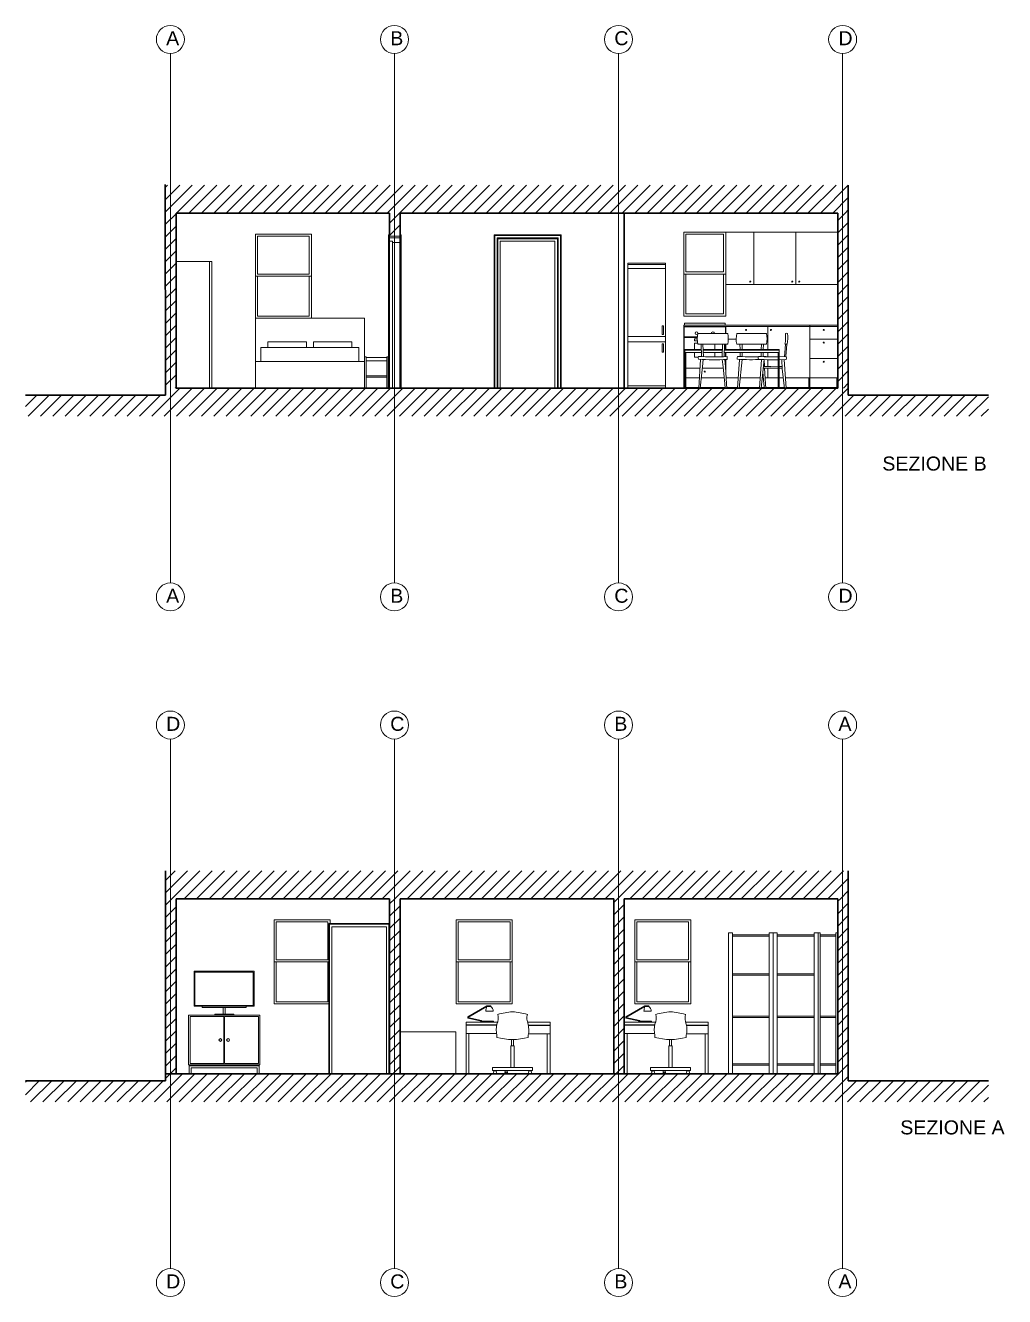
# Model space of a CAD drawing. Header units: metres. Extents: x 60.2 to 106, y 8.7 to 62.9.
# Drawn here: x 91.99 to 105.97, y 33.6 to 51.75 of the extents above; entities that cross this region are included whole.
import ezdxf

# ---------------------------------------------------------------- set-up
doc = ezdxf.new("R2010")
doc.units = ezdxf.units.M
doc.header["$LTSCALE"] = 5
doc.header["$MEASUREMENT"] = 0
for name, color, linetype, lineweight in [('A-ANNO-DIMS', 3, 'Continuous', 9), ('A-ANNO-SCRN', 30, 'Continuous', 9), ('A-ANNO-TEXT', 3, 'Continuous', 18), ('A-ELEV-MBE2', 4, 'Continuous', 20), ('A-FURN', 8, 'Continuous', 18), ('A-SECT-MCUT', 2, 'Continuous', 30)]:
    doc.layers.add(name, color=color, linetype=linetype, lineweight=lineweight)
doc.styles.add('ARIAL', font='arial.ttf')

msp = doc.modelspace()

# ---------------------------------------------------------------- hatches: boundary and pattern name
at = {"layer": 'A-ANNO-SCRN'}
h = msp.add_hatch(dxfattribs=at)
h.set_pattern_fill('ANSI31', color=0)
h.paths.add_polyline_path([(93.986, 49.072), (93.986, 49.472), (103.742, 49.473), (103.742, 49.073)])
h = msp.add_hatch(dxfattribs=at)
h.set_pattern_fill('ANSI31', color=0)
edge = h.paths.add_edge_path()
edge.add_line((94.142, 49.073), (93.986, 49.072))
edge.add_line((93.986, 49.072), (93.992, 46.575))
edge.add_line((94.142, 49.073), (94.142, 46.573))
edge.add_line((93.986, 46.596), (94.136, 46.596))
h = msp.add_hatch(dxfattribs=at)
h.set_pattern_fill('ANSI31', color=0)
edge = h.paths.add_edge_path()
edge.add_line((97.192, 49.073), (97.342, 49.073))
edge.add_line((97.192, 49.073), (97.192, 48.743))
edge.add_line((97.192, 48.743), (97.342, 48.743))
edge.add_line((97.342, 49.073), (97.342, 46.573))
h = msp.add_hatch(dxfattribs=at)
h.set_pattern_fill('ANSI31', color=0)
edge = h.paths.add_edge_path()
edge.add_line((103.592, 49.073), (103.742, 49.073))
edge.add_line((103.592, 49.073), (103.592, 46.573))
edge.add_line((103.742, 49.073), (103.742, 46.574))
h = msp.add_hatch(dxfattribs=at)
h.set_pattern_fill('ANSI31', color=0)
h.set_pattern_definition([(45, (0, -2.9), (-0.08838835, 0.08838835), [])])
h.paths.add_polyline_path([(103.742, 46.473), (103.742, 46.573), (94.142, 46.573), (93.992, 46.473), (91.992, 46.473), (91.992, 46.173), (105.742, 46.173), (105.742, 46.473)])
h = msp.add_hatch(dxfattribs=at)
h.set_pattern_fill('ANSI31', color=0)
edge = h.paths.add_edge_path()
edge.add_line((93.992, 39.682), (103.742, 39.682))
edge.add_line((93.992, 39.282), (93.992, 39.682))
edge.add_line((93.992, 39.282), (103.742, 39.282))
edge.add_line((103.742, 39.282), (103.742, 39.65))
h = msp.add_hatch(dxfattribs=at)
h.set_pattern_fill('ANSI31', color=0)
h.paths.add_polyline_path([(94.142, 39.282), (93.992, 39.282), (93.992, 36.782), (94.142, 36.782)])
h = msp.add_hatch(dxfattribs=at)
h.set_pattern_fill('ANSI31', color=0)
h.paths.add_polyline_path([(97.192, 39.282), (97.342, 39.282), (97.342, 36.782), (97.192, 36.782)])
h = msp.add_hatch(dxfattribs=at)
h.set_pattern_fill('ANSI31', color=0)
h.paths.add_polyline_path([(100.542, 39.282), (100.542, 36.782), (100.392, 36.782), (100.392, 39.282)])
h = msp.add_hatch(dxfattribs=at)
h.set_pattern_fill('ANSI31', color=0)
h.paths.add_polyline_path([(103.592, 39.282), (103.742, 39.282), (103.742, 36.782), (103.592, 36.782)])
h = msp.add_hatch(dxfattribs=at)
h.set_pattern_fill('ANSI31', color=0)
h.paths.add_polyline_path([(105.742, 36.38), (105.742, 36.682), (103.742, 36.682), (103.742, 36.782), (93.992, 36.782), (93.992, 36.682), (91.992, 36.682), (91.992, 36.38)])

# ---------------------------------------------------------------- linework, layer by layer
at = {"layer": 'A-ANNO-DIMS'}
for p, q in [((94.061, 43.792), (94.061, 51.353)), ((97.261, 43.792), (97.261, 51.353)), ((100.461, 43.792), (100.461, 51.353)), ((103.661, 43.792), (103.661, 51.353)), ((94.061, 34.001), (94.061, 41.563)), ((97.261, 34.001), (97.261, 41.563)), ((100.461, 34.001), (100.461, 41.563)), ((103.661, 34.001), (103.661, 41.563))]:
    msp.add_line(p, q, dxfattribs=at)
for centre in [(94.061, 51.553), (97.261, 51.553), (100.461, 51.553), (103.661, 51.553), (94.061, 43.592), (97.261, 43.592), (100.461, 43.592), (103.661, 43.592), (94.061, 41.763), (97.261, 41.763), (100.461, 41.763), (103.661, 41.763), (94.061, 33.801), (97.261, 33.801), (100.461, 33.801), (103.661, 33.801)]:
    msp.add_circle(centre, 0.2, dxfattribs=at)
at = {"layer": 'A-ELEV-MBE2'}
for p, q in [((95.275, 48.773), (96.075, 48.773)), ((95.275, 48.773), (95.275, 47.573)), ((96.045, 48.743), (95.305, 48.743)), ((95.305, 48.743), (95.305, 48.203)), ((96.045, 48.743), (96.045, 48.203)), ((96.075, 48.773), (96.075, 47.573)), ((97.177, 48.708), (97.177, 48.763)), ((97.177, 48.763), (97.192, 48.763)), ((97.192, 48.708), (97.177, 48.708)), ((97.177, 48.708), (97.177, 46.573)), ((97.192, 48.743), (97.342, 48.743)), ((97.192, 48.743), (97.192, 48.673)), ((97.342, 48.718), (97.192, 48.718)), ((97.192, 48.673), (97.232, 48.673)), ((97.232, 48.673), (97.232, 46.573)), ((97.232, 48.673), (97.232, 48.653)), ((97.232, 48.653), (97.342, 48.653)), ((97.357, 48.763), (97.342, 48.763)), ((97.342, 48.708), (97.357, 48.708)), ((97.357, 48.708), (97.357, 48.763)), ((97.357, 48.708), (97.357, 46.573)), ((98.683, 48.763), (98.683, 46.573)), ((99.643, 48.763), (98.683, 48.763)), ((98.693, 48.753), (98.693, 46.573)), ((99.633, 48.753), (98.693, 48.753)), ((98.728, 48.718), (98.728, 46.573)), ((99.598, 48.718), (98.728, 48.718)), ((98.738, 48.708), (98.738, 46.573)), ((99.588, 48.708), (98.738, 48.708)), ((98.773, 48.673), (98.773, 46.573)), ((99.553, 48.673), (98.773, 48.673)), ((99.553, 48.673), (99.553, 46.573)), ((99.588, 48.708), (99.588, 46.573)), ((99.598, 48.718), (99.598, 46.573)), ((99.633, 48.753), (99.633, 46.573)), ((99.643, 48.763), (99.643, 46.573)), ((101.392, 48.803), (101.392, 47.603)), ((101.392, 48.803), (101.992, 48.803)), ((101.962, 48.773), (101.422, 48.773)), ((101.422, 48.773), (101.422, 48.233)), ((101.962, 48.773), (101.962, 48.233)), ((101.992, 48.803), (101.992, 48.053)), ((95.305, 48.173), (95.305, 47.603)), ((96.045, 47.603), (96.045, 48.173)), ((101.422, 48.203), (101.422, 47.633)), ((101.962, 48.203), (101.962, 47.633)), ((101.992, 48.053), (101.992, 47.603)), ((96.075, 47.573), (95.275, 47.573)), ((96.045, 47.603), (95.305, 47.603)), ((101.392, 47.603), (101.992, 47.603)), ((101.422, 47.633), (101.962, 47.633)), ((95.542, 38.982), (95.542, 37.782)), ((95.542, 38.982), (96.342, 38.982)), ((96.312, 38.952), (95.572, 38.952)), ((95.572, 38.952), (95.572, 38.412)), ((96.312, 38.952), (96.312, 38.412)), ((96.322, 38.927), (96.322, 36.782)), ((97.192, 38.927), (96.322, 38.927)), ((96.332, 38.917), (96.332, 36.782)), ((97.182, 38.917), (96.332, 38.917)), ((96.342, 38.982), (96.342, 38.927)), ((96.367, 38.882), (96.367, 36.782)), ((97.147, 38.882), (96.367, 38.882)), ((97.147, 38.882), (97.147, 36.782)), ((97.182, 38.917), (97.182, 36.782)), ((97.192, 38.927), (97.192, 36.782)), ((98.142, 38.982), (98.142, 37.782)), ((98.142, 38.982), (98.942, 38.982)), ((98.912, 38.952), (98.172, 38.952)), ((98.172, 38.952), (98.172, 38.412)), ((98.912, 38.952), (98.912, 38.412)), ((98.942, 38.982), (98.942, 37.782)), ((100.692, 38.982), (100.692, 37.782)), ((100.692, 38.982), (101.492, 38.982)), ((101.462, 38.952), (100.722, 38.952)), ((100.722, 38.952), (100.722, 38.412)), ((101.462, 38.952), (101.462, 38.412)), ((101.492, 38.982), (101.492, 37.782)), ((95.572, 38.382), (95.572, 37.812)), ((96.312, 38.382), (96.312, 37.812)), ((98.172, 38.382), (98.172, 37.812)), ((98.912, 37.812), (98.912, 38.382)), ((100.722, 38.382), (100.722, 37.812)), ((101.462, 38.382), (101.462, 37.812)), ((96.322, 37.782), (95.542, 37.782)), ((96.312, 37.812), (95.572, 37.812)), ((98.942, 37.782), (98.142, 37.782)), ((98.912, 37.812), (98.172, 37.812)), ((101.492, 37.782), (100.692, 37.782)), ((101.462, 37.812), (100.722, 37.812))]:
    msp.add_line(p, q, dxfattribs=at)
for points in [[(97.192, 48.673), (97.192, 46.573)], [(96.075, 48.173), (95.275, 48.173)], [(96.045, 48.203), (95.305, 48.203)], [(101.992, 48.203), (101.392, 48.203)], [(101.962, 48.233), (101.422, 48.233)], [(96.322, 38.382), (95.542, 38.382)], [(96.312, 38.412), (95.572, 38.412)], [(98.942, 38.382), (98.142, 38.382)], [(98.912, 38.412), (98.172, 38.412)], [(101.492, 38.382), (100.692, 38.382)], [(101.462, 38.412), (100.722, 38.412)]]:
    msp.add_lwpolyline(points, dxfattribs=at)
at = {"layer": 'A-FURN'}
for p, q in [((101.992, 48.803), (103.592, 48.803)), ((102.392, 48.803), (102.392, 48.053)), ((102.992, 48.803), (102.992, 48.053)), ((94.652, 48.383), (94.142, 48.383)), ((94.622, 46.573), (94.622, 48.383)), ((94.652, 46.573), (94.652, 48.383)), ((100.592, 46.573), (100.592, 48.357)), ((100.592, 48.357), (101.132, 48.357)), ((101.132, 48.339), (100.592, 48.339)), ((101.132, 48.357), (101.132, 46.573)), ((100.592, 48.282), (101.132, 48.282)), ((101.992, 48.053), (103.592, 48.053)), ((95.275, 46.573), (95.275, 47.573)), ((95.275, 47.573), (96.835, 47.573)), ((96.835, 47.573), (96.835, 46.573)), ((101.392, 47.473), (103.192, 47.473)), ((101.392, 47.473), (101.392, 47.453)), ((101.392, 47.453), (101.392, 46.573)), ((101.392, 47.453), (103.592, 47.453)), ((101.397, 46.858), (101.397, 47.448)), ((101.397, 47.448), (101.987, 47.448)), ((101.402, 47.503), (101.982, 47.503)), ((101.402, 47.503), (101.402, 47.473)), ((101.982, 47.503), (101.982, 47.473)), ((101.987, 47.448), (101.987, 47.355)), ((101.992, 47.453), (101.992, 47.355)), ((102.592, 47.453), (102.592, 47.117)), ((103.192, 47.473), (103.192, 46.573)), ((103.192, 47.473), (103.592, 47.473)), ((95.455, 47.153), (95.455, 47.233)), ((95.455, 47.233), (96.005, 47.233)), ((96.005, 47.233), (96.005, 47.153)), ((96.105, 47.233), (96.105, 47.153)), ((96.105, 47.233), (96.655, 47.233)), ((96.655, 47.153), (96.655, 47.233)), ((101.132, 47.312), (100.592, 47.312)), ((100.592, 47.237), (101.132, 47.237)), ((101.397, 47.308), (101.588, 47.308)), ((101.397, 47.298), (101.587, 47.298)), ((101.547, 47.278), (101.586, 47.278)), ((101.547, 47.248), (101.547, 47.278)), ((101.587, 47.248), (101.547, 47.248)), ((101.547, 47.218), (101.591, 47.218)), ((101.547, 47.218), (101.547, 47.124)), ((101.639, 47.202), (101.644, 47.025)), ((101.667, 47.202), (101.673, 47.023)), ((101.837, 47.124), (101.837, 47.201)), ((101.942, 47.023), (101.947, 47.201)), ((101.971, 47.024), (101.976, 47.201)), ((101.987, 47.201), (101.987, 47.117)), ((101.992, 47.201), (101.992, 47.117)), ((102.141, 47.273), (102.028, 47.273)), ((102.193, 47.202), (102.197, 47.124)), ((102.225, 47.202), (102.225, 47.124)), ((102.5, 47.124), (102.502, 47.201)), ((102.528, 47.124), (102.53, 47.201)), ((102.592, 47.273), (102.582, 47.273)), ((102.829, 47.023), (102.844, 47.201)), ((102.848, 47.024), (102.863, 47.2)), ((103.192, 47.273), (103.592, 47.273)), ((95.355, 46.953), (95.355, 47.153)), ((95.355, 47.153), (96.755, 47.153)), ((96.755, 47.153), (96.755, 46.953)), ((96.855, 47.023), (96.835, 47.023)), ((96.835, 46.573), (96.835, 47.023)), ((96.855, 47.023), (96.855, 46.573)), ((97.171, 47.023), (97.151, 47.023)), ((97.151, 47.023), (97.151, 46.573)), ((97.171, 46.573), (97.171, 47.023)), ((101.408, 47.124), (101.641, 47.124)), ((101.408, 47.082), (101.408, 47.124)), ((101.408, 47.082), (101.408, 46.573)), ((101.547, 47.082), (101.547, 47.018)), ((101.547, 47.018), (101.601, 47.018)), ((101.572, 47.117), (101.641, 47.117)), ((101.574, 47.082), (101.642, 47.082)), ((101.67, 47.124), (101.945, 47.124)), ((101.67, 47.117), (101.945, 47.117)), ((101.671, 47.082), (101.944, 47.082)), ((101.837, 47.021), (101.837, 47.082)), ((101.987, 47.082), (101.987, 47.025)), ((101.992, 47.082), (101.992, 47.025)), ((102.197, 47.082), (102.198, 47.025)), ((102.225, 47.082), (102.225, 47.024)), ((102.459, 47.022), (102.46, 47.022)), ((102.499, 47.082), (102.498, 47.024)), ((102.525, 47.024), (102.528, 47.082)), ((102.525, 47.024), (102.565, 47.026)), ((102.565, 47.026), (102.567, 47.021)), ((102.592, 47.082), (102.592, 47.021)), ((102.617, 47.02), (102.67, 47.02)), ((102.757, 47.124), (102.757, 47.082)), ((102.757, 47.022), (102.856, 47.025)), ((95.275, 46.953), (96.835, 46.953)), ((96.855, 47.013), (97.151, 47.013)), ((97.151, 46.963), (96.855, 46.963)), ((97.151, 47.013), (97.151, 47.013)), ((97.151, 47.013), (97.151, 46.963)), ((101.408, 46.858), (101.397, 46.858)), ((101.624, 46.858), (101.422, 46.858)), ((101.632, 46.984), (101.606, 46.573)), ((101.659, 46.876), (101.651, 46.793)), ((101.956, 46.858), (101.658, 46.858)), ((101.659, 46.876), (101.671, 46.982)), ((101.954, 46.876), (101.943, 46.981)), ((101.954, 46.876), (101.98, 46.633)), ((101.981, 46.983), (101.988, 46.876)), ((101.987, 46.983), (101.987, 46.898)), ((101.988, 46.876), (102.004, 46.633)), ((101.992, 46.984), (101.992, 46.82)), ((102.187, 46.984), (102.16, 46.573)), ((102.182, 46.573), (102.225, 46.982)), ((102.501, 46.983), (102.475, 46.573)), ((102.496, 46.573), (102.539, 46.981)), ((102.539, 46.981), (102.546, 46.883)), ((102.547, 46.86), (102.562, 46.634)), ((102.592, 46.979), (102.592, 46.881)), ((102.592, 46.859), (102.592, 46.723)), ((102.623, 46.979), (102.674, 46.979)), ((102.636, 46.88), (102.741, 46.881)), ((102.639, 46.858), (102.685, 46.858)), ((102.685, 46.858), (102.741, 46.858)), ((102.757, 46.978), (102.857, 46.983)), ((102.757, 46.881), (102.795, 46.882)), ((102.757, 46.859), (102.796, 46.861)), ((102.791, 46.98), (102.797, 46.846)), ((102.797, 46.846), (102.807, 46.771)), ((102.828, 46.982), (102.835, 46.847)), ((102.835, 46.847), (102.857, 46.573)), ((103.592, 46.998), (103.192, 46.998)), ((97.151, 46.749), (96.854, 46.749)), ((96.854, 46.729), (97.151, 46.729)), ((101.392, 46.723), (101.408, 46.723)), ((101.407, 46.573), (101.407, 46.723)), ((101.422, 46.723), (101.616, 46.723)), ((101.627, 46.573), (101.651, 46.793)), ((101.643, 46.723), (101.97, 46.723)), ((101.998, 46.723), (102.17, 46.723)), ((102.198, 46.723), (102.484, 46.723)), ((102.512, 46.723), (102.528, 46.723)), ((102.52, 46.801), (102.538, 46.634)), ((102.556, 46.723), (102.741, 46.723)), ((102.757, 46.723), (102.813, 46.723)), ((102.807, 46.771), (102.822, 46.647)), ((102.845, 46.723), (103.192, 46.723)), ((103.177, 46.723), (103.177, 46.573)), ((103.192, 46.723), (103.592, 46.723)), ((103.577, 46.723), (103.577, 46.573)), ((96.835, 46.573), (95.275, 46.573)), ((101.132, 46.607), (100.592, 46.607)), ((100.663, 46.573), (101.261, 46.573)), ((101.407, 46.583), (101.607, 46.583)), ((101.629, 46.583), (101.985, 46.583)), ((101.986, 46.573), (101.98, 46.633)), ((102.004, 46.633), (102.008, 46.573)), ((102.007, 46.583), (102.161, 46.583)), ((102.183, 46.583), (102.475, 46.583)), ((102.287, 46.583), (102.287, 46.573)), ((102.297, 46.583), (102.297, 46.573)), ((102.497, 46.583), (102.543, 46.583)), ((102.544, 46.573), (102.538, 46.634)), ((102.562, 46.634), (102.566, 46.573)), ((102.565, 46.583), (102.741, 46.583)), ((102.757, 46.583), (102.83, 46.583)), ((102.822, 46.647), (102.832, 46.573)), ((102.856, 46.583), (103.177, 46.583)), ((103.192, 46.583), (103.577, 46.583)), ((102.031, 36.782), (102.031, 38.796)), ((102.088, 38.796), (102.031, 38.796)), ((102.088, 38.796), (102.088, 36.782)), ((102.614, 38.766), (102.088, 38.766)), ((102.088, 38.746), (102.614, 38.746)), ((102.614, 36.782), (102.614, 38.796)), ((102.671, 38.796), (102.614, 38.796)), ((102.671, 38.796), (102.671, 36.782)), ((102.671, 36.782), (102.671, 38.796)), ((102.728, 38.796), (102.671, 38.796)), ((102.728, 38.796), (102.728, 36.782)), ((103.254, 38.766), (102.728, 38.766)), ((102.728, 38.746), (103.254, 38.746)), ((103.254, 36.782), (103.254, 38.796)), ((103.311, 38.796), (103.254, 38.796)), ((103.311, 38.796), (103.311, 36.782)), ((103.311, 38.796), (103.311, 36.782)), ((103.311, 38.796), (103.341, 38.796)), ((103.341, 38.766), (103.341, 38.796)), ((103.341, 36.782), (103.341, 38.766)), ((103.341, 38.766), (103.562, 38.766)), ((103.562, 38.746), (103.341, 38.746)), ((103.562, 38.766), (103.562, 38.796)), ((103.562, 38.796), (103.592, 38.796)), ((103.562, 38.766), (103.562, 36.782)), ((94.4, 38.246), (94.4, 37.75)), ((95.256, 38.246), (94.4, 38.246)), ((95.246, 38.236), (94.41, 38.236)), ((94.41, 38.236), (94.41, 37.76)), ((95.246, 37.76), (95.246, 38.236)), ((95.256, 37.75), (95.256, 38.246)), ((102.614, 38.211), (102.088, 38.211)), ((102.088, 38.191), (102.614, 38.191)), ((103.254, 38.211), (102.728, 38.211)), ((102.728, 38.191), (103.254, 38.191)), ((103.562, 38.011), (103.562, 37.991)), ((95.246, 37.76), (94.41, 37.76)), ((94.322, 36.909), (94.322, 37.62)), ((94.322, 36.909), (94.322, 37.62)), ((94.322, 37.62), (95.338, 37.62)), ((94.342, 37.6), (94.825, 37.6)), ((94.342, 36.929), (94.342, 37.6)), ((95.256, 37.75), (94.4, 37.75)), ((94.515, 37.729), (94.515, 37.75)), ((95.145, 37.729), (94.515, 37.729)), ((94.694, 37.634), (94.966, 37.634)), ((94.694, 37.62), (94.694, 37.634)), ((94.815, 37.634), (94.815, 37.729)), ((94.825, 37.6), (94.825, 36.929)), ((94.835, 37.6), (94.835, 36.929)), ((94.835, 37.6), (95.318, 37.6)), ((94.845, 37.634), (94.845, 37.729)), ((94.966, 37.62), (94.966, 37.634)), ((95.145, 37.729), (95.145, 37.75)), ((95.318, 36.929), (95.318, 37.6)), ((95.338, 36.909), (95.338, 37.62)), ((98.579, 37.754), (98.307, 37.597)), ((98.307, 37.587), (98.579, 37.744)), ((98.307, 37.597), (98.307, 37.587)), ((98.307, 37.587), (98.307, 37.577)), ((98.506, 37.542), (98.307, 37.587)), ((98.307, 37.577), (98.506, 37.532)), ((98.577, 37.678), (98.567, 37.677)), ((98.577, 37.678), (98.671, 37.678)), ((98.579, 37.754), (98.637, 37.754)), ((98.579, 37.744), (98.579, 37.754)), ((98.637, 37.744), (98.579, 37.744)), ((98.637, 37.754), (98.637, 37.744)), ((98.637, 37.754), (98.637, 37.744)), ((100.836, 37.754), (100.564, 37.597)), ((100.564, 37.587), (100.836, 37.744)), ((100.564, 37.597), (100.564, 37.577)), ((100.763, 37.542), (100.564, 37.587)), ((100.564, 37.577), (100.763, 37.532)), ((100.833, 37.678), (100.824, 37.677)), ((100.833, 37.678), (100.928, 37.678)), ((100.836, 37.754), (100.894, 37.754)), ((100.836, 37.744), (100.836, 37.754)), ((100.894, 37.744), (100.836, 37.744)), ((100.894, 37.754), (100.894, 37.744)), ((100.894, 37.754), (100.894, 37.744)), ((102.614, 37.605), (102.088, 37.605)), ((102.088, 37.585), (102.614, 37.585)), ((103.254, 37.605), (102.728, 37.605)), ((102.728, 37.585), (103.254, 37.585)), ((103.341, 37.605), (103.562, 37.605)), ((103.562, 37.585), (103.341, 37.585)), ((98.285, 37.522), (98.734, 37.522)), ((98.285, 37.522), (98.285, 36.782)), ((98.722, 37.482), (98.285, 37.482)), ((98.285, 37.477), (98.721, 37.477)), ((98.285, 37.477), (98.285, 37.357)), ((98.496, 37.532), (98.496, 37.527)), ((98.496, 37.532), (98.676, 37.532)), ((98.496, 37.532), (98.586, 37.532)), ((98.496, 37.522), (98.496, 37.532)), ((98.496, 37.532), (98.506, 37.532)), ((98.676, 37.522), (98.496, 37.522)), ((98.506, 37.532), (98.506, 37.542)), ((98.586, 37.532), (98.586, 37.532)), ((98.676, 37.532), (98.676, 37.522)), ((99.161, 37.522), (99.483, 37.522)), ((99.483, 37.477), (99.174, 37.477)), ((99.483, 37.472), (99.175, 37.472)), ((99.483, 36.782), (99.483, 37.522)), ((99.483, 37.522), (99.483, 37.522)), ((99.483, 37.522), (99.483, 37.522)), ((99.483, 37.522), (99.483, 37.482)), ((99.483, 37.472), (99.483, 37.522)), ((99.483, 37.522), (99.483, 37.472)), ((99.483, 37.482), (99.483, 37.482)), ((99.483, 37.482), (99.483, 37.477)), ((99.483, 37.477), (99.483, 37.477)), ((99.483, 37.477), (99.483, 37.472)), ((99.483, 37.472), (99.483, 37.46)), ((99.483, 37.472), (99.483, 37.352)), ((100.542, 37.522), (100.991, 37.522)), ((100.978, 37.482), (100.542, 37.482)), ((100.542, 37.477), (100.977, 37.477)), ((100.753, 37.532), (100.753, 37.527)), ((100.753, 37.532), (100.933, 37.532)), ((100.753, 37.532), (100.843, 37.532)), ((100.753, 37.522), (100.753, 37.532)), ((100.753, 37.532), (100.763, 37.532)), ((100.933, 37.522), (100.753, 37.522)), ((100.763, 37.532), (100.763, 37.542)), ((100.843, 37.532), (100.843, 37.532)), ((100.933, 37.532), (100.933, 37.522)), ((101.417, 37.522), (101.739, 37.522)), ((101.739, 37.477), (101.431, 37.477)), ((101.739, 37.472), (101.432, 37.472)), ((101.739, 36.782), (101.739, 37.522)), ((101.739, 37.522), (101.739, 37.522)), ((101.739, 37.522), (101.739, 37.522)), ((101.739, 37.522), (101.739, 37.482)), ((101.739, 37.472), (101.739, 37.522)), ((101.739, 37.522), (101.739, 37.472)), ((101.739, 37.482), (101.739, 37.482)), ((101.739, 37.482), (101.739, 37.477)), ((101.739, 37.477), (101.739, 37.477)), ((101.739, 37.477), (101.739, 37.472)), ((101.739, 37.472), (101.739, 37.46)), ((101.739, 37.472), (101.739, 37.352)), ((103.562, 37.405), (103.562, 37.385)), ((97.342, 37.382), (98.139, 37.382)), ((98.139, 37.382), (98.139, 36.782)), ((98.285, 37.357), (98.718, 37.357)), ((98.285, 37.357), (98.325, 37.357)), ((98.325, 37.357), (98.325, 36.782)), ((98.722, 37.302), (98.722, 37.332)), ((98.932, 37.272), (98.932, 37.182)), ((98.962, 37.272), (98.962, 37.182)), ((99.172, 37.302), (99.172, 37.332)), ((99.483, 37.352), (99.176, 37.352)), ((99.483, 37.352), (99.443, 37.352)), ((99.443, 37.352), (99.443, 36.782)), ((100.542, 37.357), (100.975, 37.357)), ((100.582, 37.357), (100.582, 36.782)), ((100.979, 37.302), (100.979, 37.332)), ((101.189, 37.272), (101.189, 37.182)), ((101.219, 37.272), (101.219, 37.182)), ((101.429, 37.302), (101.429, 37.332)), ((101.739, 37.352), (101.433, 37.352)), ((101.739, 37.352), (101.699, 37.352)), ((101.699, 37.352), (101.699, 36.782)), ((98.922, 36.87), (98.922, 37.182)), ((98.922, 37.182), (98.972, 37.182)), ((98.972, 36.87), (98.972, 37.182)), ((101.179, 36.87), (101.179, 37.182)), ((101.179, 37.182), (101.229, 37.182)), ((101.229, 36.87), (101.229, 37.182)), ((94.322, 36.909), (95.338, 36.909)), ((94.331, 36.909), (94.331, 36.782)), ((94.331, 36.898), (95.329, 36.898)), ((94.342, 36.929), (94.825, 36.929)), ((94.358, 36.868), (95.302, 36.868)), ((94.358, 36.868), (94.358, 36.782)), ((94.835, 36.929), (95.318, 36.929)), ((95.302, 36.868), (95.302, 36.782)), ((95.329, 36.909), (95.329, 36.782)), ((98.662, 36.87), (99.233, 36.87)), ((98.662, 36.83), (98.662, 36.87)), ((99.233, 36.87), (99.233, 36.83)), ((100.919, 36.87), (101.489, 36.87)), ((100.919, 36.83), (100.919, 36.87)), ((101.489, 36.87), (101.489, 36.83)), ((102.614, 36.925), (102.088, 36.925)), ((102.088, 36.905), (102.614, 36.905)), ((103.254, 36.925), (102.728, 36.925)), ((102.728, 36.905), (103.254, 36.905)), ((103.341, 36.925), (103.562, 36.925)), ((103.562, 36.905), (103.341, 36.905)), ((99.233, 36.83), (98.662, 36.83)), ((98.684, 36.83), (98.684, 36.82)), ((98.713, 36.83), (98.713, 36.82)), ((98.84, 36.804), (98.875, 36.804)), ((98.875, 36.804), (98.84, 36.804)), ((98.843, 36.83), (98.843, 36.82)), ((98.843, 36.83), (98.843, 36.82)), ((98.872, 36.83), (98.872, 36.82)), ((99.182, 36.83), (99.182, 36.82)), ((99.211, 36.83), (99.211, 36.82)), ((101.489, 36.83), (100.919, 36.83)), ((100.94, 36.83), (100.94, 36.82)), ((100.969, 36.83), (100.969, 36.82)), ((101.096, 36.804), (101.132, 36.804)), ((101.132, 36.804), (101.096, 36.804)), ((101.099, 36.83), (101.099, 36.82)), ((101.099, 36.83), (101.099, 36.82)), ((101.129, 36.83), (101.129, 36.82)), ((101.439, 36.83), (101.439, 36.82)), ((101.468, 36.83), (101.468, 36.82)), ((102.031, 36.782), (101.739, 36.782)), ((102.088, 36.782), (102.031, 36.782)), ((102.671, 36.782), (102.614, 36.782)), ((102.728, 36.782), (102.671, 36.782)), ((103.311, 36.782), (103.254, 36.782)), ((103.311, 36.782), (103.341, 36.782))]:
    msp.add_line(p, q, dxfattribs=at)
for points in [[(101.103, 47.462), (101.083, 47.462), (101.083, 47.342), (101.103, 47.342), (101.103, 47.382)], [(101.103, 47.207), (101.083, 47.207), (101.083, 47.087), (101.103, 47.087), (101.103, 47.127)]]:
    msp.add_lwpolyline(points, close=True, dxfattribs=at)
for points in [[(101.595, 47.355), (102.02, 47.355, -0.092959), (102.02, 47.201, -0.002126), (101.594, 47.203, -0.109257), (101.595, 47.355, -0.276267)], [(102.15, 47.355), (102.575, 47.355, -0.092959), (102.575, 47.201, -0.002126), (102.148, 47.203, -0.109257), (102.15, 47.355, -0.276267)], [(102.838, 47.201, 0.066438), (102.845, 47.355, 3.035344)], [(102.868, 47.2, 0.066438), (102.875, 47.354, 3.035344)], [(101.603, 47.027, 0.162787), (101.603, 46.986, 0.892277)], [(102.011, 47.026, -0.16523), (102.011, 46.985, -0.892277)], [(102.158, 47.027, 0.162787), (102.157, 46.986, 0.892277)], [(102.46, 47.026, 0.162787), (102.46, 46.985, 0.892277)], [(102.856, 47.025, -0.162787), (102.857, 46.983, -0.892277)]]:
    msp.add_lwpolyline(points, format="xyb", dxfattribs=at)
at = {"layer": 'A-FURN', "lineweight": 0}
for points in [[(101.408, 47.117), (101.572, 47.117)], [(101.408, 47.082), (101.574, 47.082)], [(101.422, 46.573), (101.422, 47.082)], [(101.972, 47.082), (102.757, 47.082)], [(101.973, 47.117), (102.757, 47.117)], [(102.757, 47.124), (101.974, 47.124)], [(102.741, 47.082), (102.741, 46.573)], [(102.741, 46.573), (102.741, 47.082), (102.757, 47.082)], [(102.757, 46.573), (102.757, 47.082)]]:
    msp.add_lwpolyline(points, dxfattribs=at)
at = {"layer": 'A-FURN'}
for centre, radius in [((102.342, 48.095), 0.0075), ((102.942, 48.095), 0.0075), ((103.042, 48.095), 0.0075), ((102.282, 47.405), 0.0075), ((102.638, 47.405), 0.0075), ((103.392, 47.405), 0.0075), ((101.575, 47.358), 0.02), ((103.392, 47.225), 0.0075), ((103.392, 46.95), 0.0075), ((101.692, 46.81), 0.0075), ((94.775, 37.265), 0.02), ((94.885, 37.265), 0.02), ((98.698, 36.804), 0.0216), ((99.197, 36.804), 0.0216), ((100.955, 36.804), 0.0216), ((101.453, 36.804), 0.0216)]:
    msp.add_circle(centre, radius, dxfattribs=at)
for centre, radius, start, end in [((101.809, 47.358), 0.02, 352.3592, 187.6408), ((102.857, 47.361), 0.161, 263.4091, 274.1747), ((102.858, 47.299), 0.058, 73.6382, 103.6835), ((101.815, 50.423), 3.403, 266.4288, 273.2974), ((102.37, 50.424), 3.403, 266.4288, 271.5007), ((102.673, 50.467), 3.448, 266.4571, 269.0731), ((102.673, 50.467), 3.448, 269.9452, 271.1259), ((101.816, 50.382), 3.403, 266.4134, 273.2991), ((102.361, 50.135), 3.155, 266.3033, 272.5482), ((102.673, 50.376), 3.398, 266.4069, 269.1617), ((102.663, 49.853), 2.995, 267.4035, 269.5384), ((102.668, 50.025), 3.144, 267.4639, 269.4043), ((102.7, 48.6), 1.622, 269.0903, 271.4632), ((98.761, 37.677), 0.194, 159.8592, 179.8045), ((98.595, 37.68), 0.0759, 358.3182, 56.6331), ((98.517, 37.579), 0.225, 336.9384, 13.5907), ((99.034, 36.535), 1.136, 94.3737, 105.2596), ((98.861, 36.535), 1.136, 74.7404, 85.6263), ((99.378, 37.579), 0.225, 166.4093, 203.0616), ((101.018, 37.677), 0.194, 159.8592, 179.8045), ((100.852, 37.68), 0.0759, 358.3182, 56.6331), ((100.773, 37.579), 0.225, 336.9384, 13.5907), ((101.291, 36.535), 1.136, 94.3737, 105.2596), ((101.117, 36.535), 1.136, 74.7404, 85.6263), ((101.635, 37.579), 0.225, 166.4093, 203.0616), ((99.1, 37.409), 0.385, 167.776, 191.5237), ((98.795, 37.409), 0.385, 348.4763, 12.224), ((101.357, 37.409), 0.385, 167.776, 191.5237), ((101.052, 37.409), 0.385, 348.4763, 12.224), ((98.947, 38.127), 0.855, 254.746, 285.254), ((101.204, 38.127), 0.855, 254.746, 285.254)]:
    msp.add_arc(centre, radius, start, end, dxfattribs=at)
for centre, ratio, start_param in [((98.849, 36.804), 0.430708, -2.397974), ((98.866, 36.804), 0.429752, -1.570796), ((101.106, 36.804), 0.430708, -2.397974), ((101.122, 36.804), 0.429752, -1.570796)]:
    msp.add_ellipse(centre, major_axis=(0, -0.0216), ratio=ratio, start_param=start_param, end_param=1.570796, dxfattribs=at)
at = {"layer": 'A-FURN', "extrusion": (0, 0, -1)}
for centre, ratio, start_param in [((98.849, 36.804), 0.429752, -1.570796), ((98.866, 36.804), 0.430708, -2.397974), ((101.106, 36.804), 0.429752, -1.570796), ((101.122, 36.804), 0.430708, -2.397974)]:
    msp.add_ellipse(centre, major_axis=(0, -0.0216), ratio=ratio, start_param=start_param, end_param=1.570796, dxfattribs=at)
at = {"layer": 'A-SECT-MCUT', "color": 2}
for p, q in [((93.985, 49.481), (93.992, 46.473)), ((103.742, 49.073), (103.742, 49.473)), ((94.142, 49.073), (97.192, 49.073)), ((94.142, 49.073), (97.192, 49.073)), ((94.142, 49.073), (94.142, 46.573)), ((97.342, 49.073), (100.542, 49.073)), ((97.342, 49.073), (100.392, 49.073)), ((100.542, 49.073), (103.592, 49.073)), ((103.592, 49.073), (103.592, 46.573)), ((103.742, 49.073), (103.742, 46.473)), ((93.992, 46.473), (91.992, 46.473)), ((94.142, 46.573), (103.592, 46.573)), ((105.742, 46.473), (103.742, 46.473)), ((93.992, 39.282), (93.992, 39.682)), ((103.742, 39.682), (103.742, 36.682)), ((103.742, 39.282), (103.742, 39.65)), ((93.992, 39.282), (93.992, 36.782)), ((94.142, 39.282), (97.192, 39.282)), ((94.142, 39.282), (97.192, 39.282)), ((94.142, 39.282), (94.142, 36.782)), ((97.342, 39.282), (100.392, 39.282)), ((97.342, 39.282), (100.392, 39.282)), ((100.392, 36.782), (100.392, 39.282)), ((100.542, 39.282), (103.592, 39.282)), ((103.592, 39.282), (103.592, 36.782)), ((103.592, 36.782), (103.592, 38.596)), ((93.992, 36.682), (91.992, 36.682)), ((93.992, 36.782), (103.592, 36.782)), ((93.992, 36.782), (93.992, 36.682)), ((103.742, 36.682), (105.742, 36.682))]:
    msp.add_line(p, q, dxfattribs=at)
for points in [[(97.192, 49.073), (97.192, 48.743)], [(97.342, 49.073), (97.342, 46.573)], [(100.542, 49.073), (100.542, 46.573)], [(97.192, 39.282), (97.192, 36.782)], [(97.342, 39.282), (97.342, 36.782)], [(100.542, 39.282), (100.542, 36.782)]]:
    msp.add_lwpolyline(points, dxfattribs=at)

# ---------------------------------------------------------------- texts
at = {"layer": 'A-ANNO-TEXT', "char_height": 0.2, "attachment_point": 1, "style": 'ARIAL'}
for s, width, insert in [('A', 0.34021, (94.001, 51.671)), ('B', 0.34021, (97.201, 51.671)), ('C', 0.34021, (100.401, 51.671)), ('D', 0.34021, (103.601, 51.671)), ('SEZIONE B', 3.80072, (104.228, 45.597)), ('A', 0.34021, (94.001, 43.709)), ('B', 0.34021, (97.201, 43.709)), ('C', 0.34021, (100.401, 43.709)), ('D', 0.34021, (103.601, 43.709)), ('D', 0.34021, (94.001, 41.88)), ('C', 0.34021, (97.201, 41.88)), ('B', 0.34021, (100.401, 41.88)), ('A', 0.34021, (103.601, 41.88)), ('SEZIONE A', 3.80072, (104.484, 36.117)), ('D', 0.34021, (94.001, 33.918)), ('C', 0.34021, (97.201, 33.918)), ('B', 0.34021, (100.401, 33.918)), ('A', 0.34021, (103.601, 33.918))]:
    msp.add_mtext_dynamic_manual_height_columns(s, width=width, gutter_width=9, heights=[0], dxfattribs=dict(at, insert=insert))

doc.saveas('drawing.dxf')
